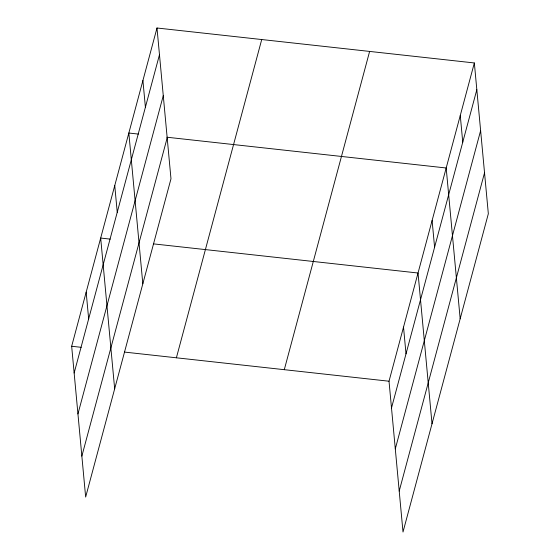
<?xml version="1.0" encoding="UTF-8"?>
<svg xmlns="http://www.w3.org/2000/svg" width="560" height="560" viewBox="0 0 560 560"><rect width="100%" height="100%" fill="white"/><g stroke="black" fill="none" stroke-linecap="round" stroke-linejoin="round"><path stroke-width="0.84" d="M156.996 28L170.982 178.78L85.652 497.042L71.666 346.262L156.996 28L474.348 62.958L488.334 213.738L403.004 532L389.018 381.22L474.348 62.958M74.151 373.002L159.474 54.74M77.945 413.938L163.268 95.669M81.858 456.106L167.181 137.844M176.393 357.798L261.723 39.536M284.291 369.684L369.621 51.422M391.503 407.96L476.826 89.698M395.297 448.896L480.62 130.627M399.21 491.064L484.533 172.802M138.355 134.078L128.835 133.028L142.821 283.808M166.915 137.221L446.187 167.986L460.173 318.766M110.201 239.106L100.681 238.056L114.667 388.829M153.475 243.873L418.033 273.014L432.019 423.787M71.666 346.262L81.186 347.312M124.467 352.079L389.018 381.22M460.264 115.472L462.749 142.212M432.11 220.5L434.588 247.24M403.522 327.117L406.007 353.857M142.912 80.514L145.397 107.254M114.758 185.542L117.236 212.282M86.17 292.159L88.655 318.899"/></g></svg>
